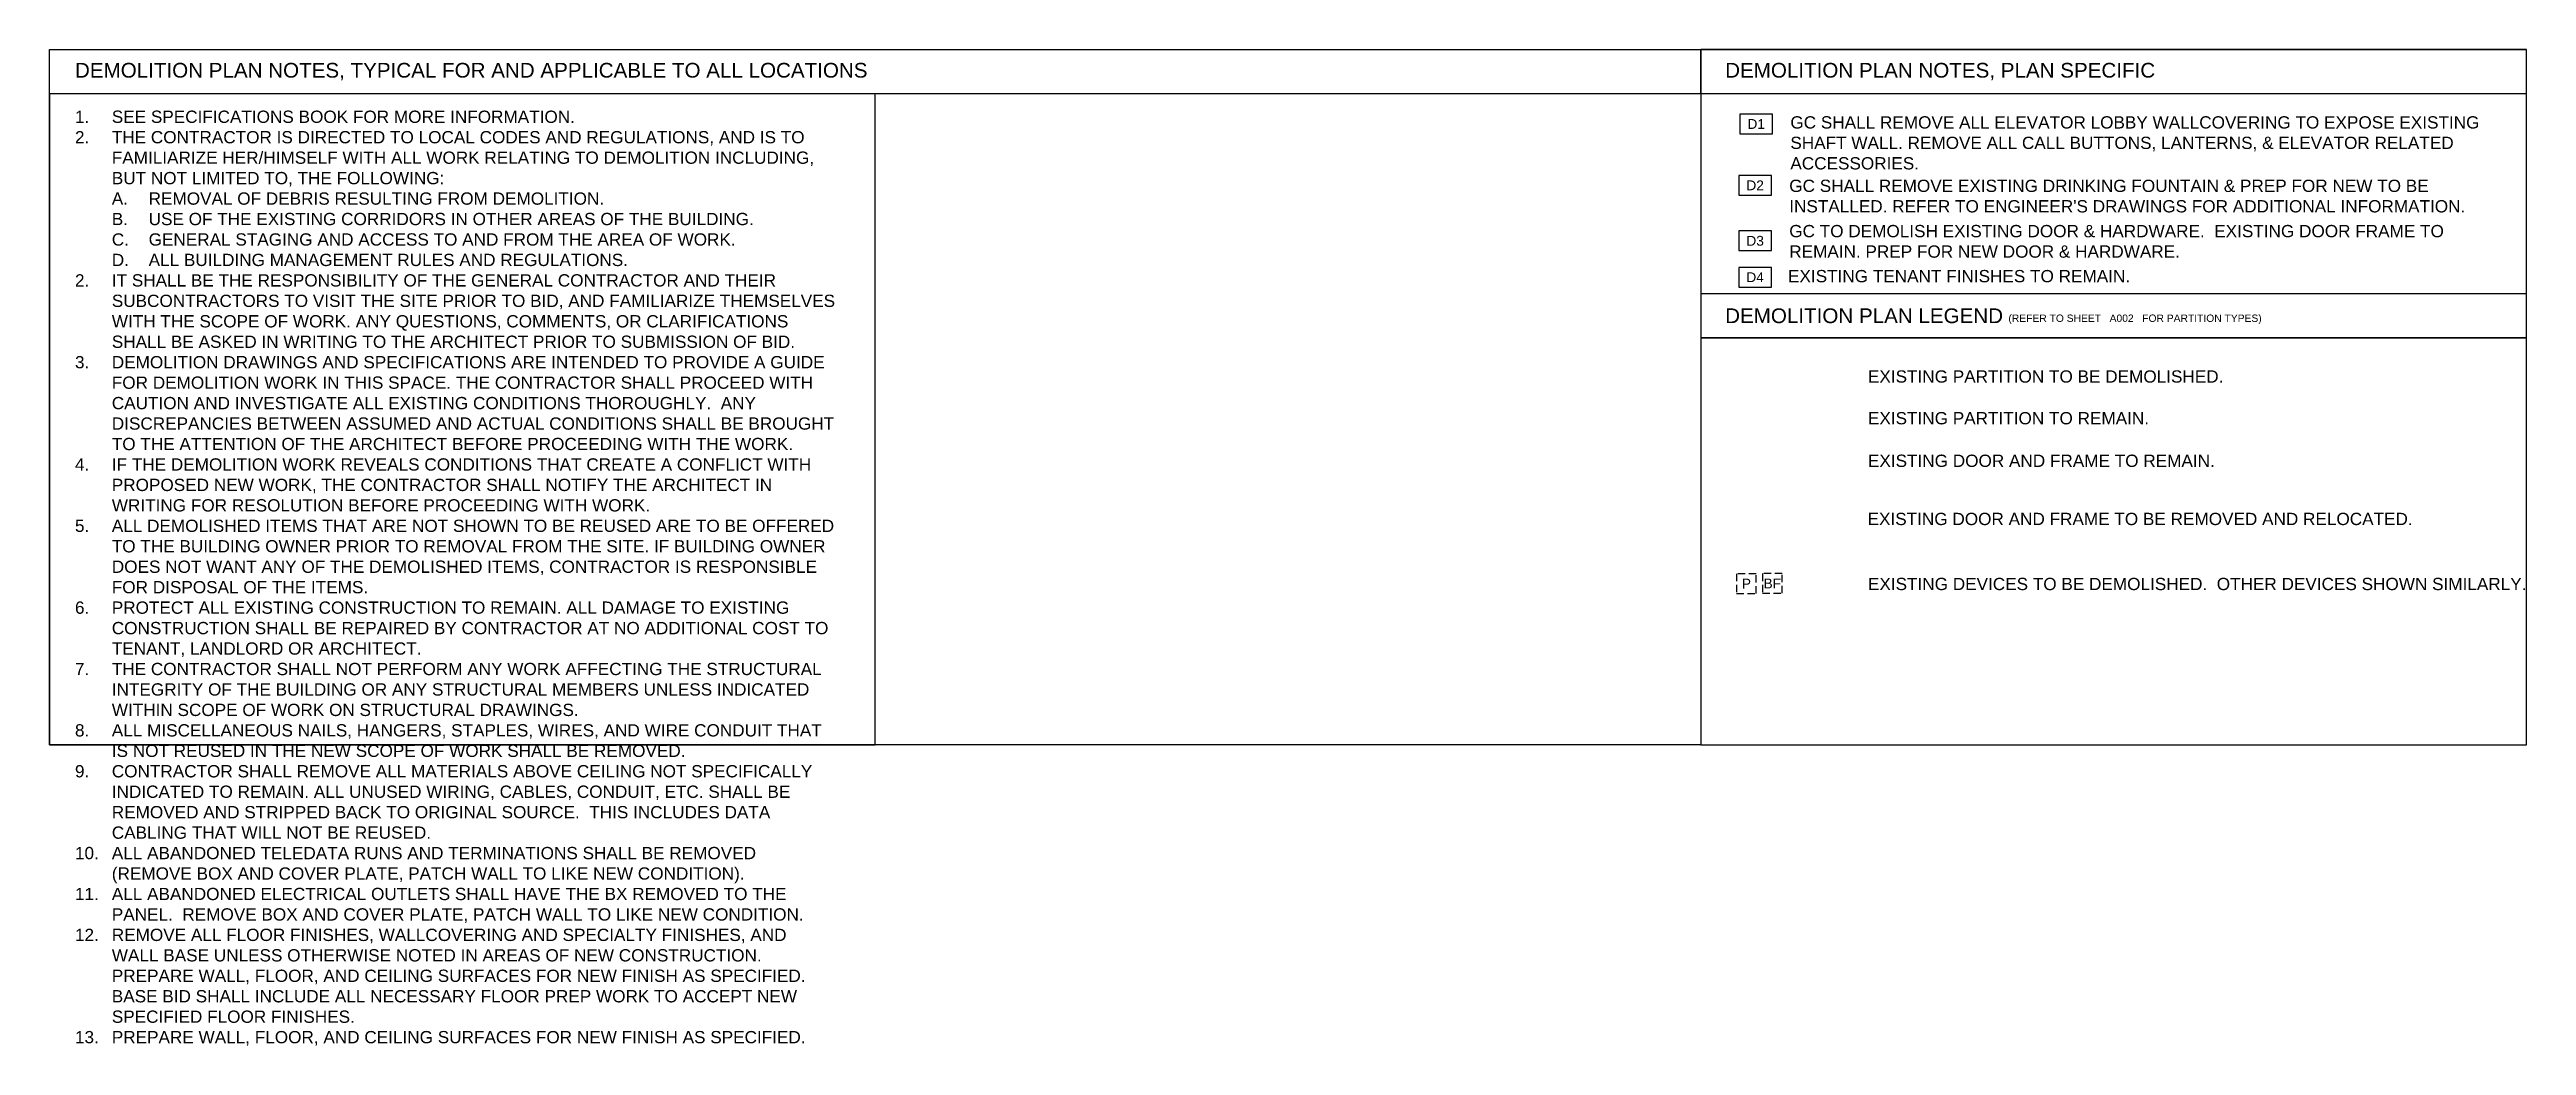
# Model space of a CAD drawing. Header units: inches. Extents: x 497 to 7224, y -2536 to 1098.
# Drawn here: x 5207 to 7224, y 23 to 835 of the extents above.
import ezdxf
from ezdxf.enums import TextEntityAlignment as Align

# ---------------------------------------------------------------- set-up
doc = ezdxf.new("R2010")
doc.units = ezdxf.units.IN
doc.header["$LTSCALE"] = 96
doc.header["$MEASUREMENT"] = 0
doc.linetypes.add('HIDDEN4', pattern=[0.09375, 0.0625, -0.03125])
for name, color, linetype in [('A-Anno-Demo', 7, 'Continuous'), ('A-Anno-Flor', 7, 'Continuous'), ('A-Anno-PwrS', 7, 'Continuous'), ('A-Powr-Demo', 7, 'HIDDEN4'), ('Legend 300$0$A-Anno-PwrS', 7, 'Continuous')]:
    doc.layers.add(name, color=color, linetype=linetype)
doc.styles.add('OTJ_Title1', font='swiss.ttf')
doc.styles.add('OTJ_Title2', font='swissl.ttf')
doc.styles.add('XFINE_0', font='swissl.ttf', dxfattribs={"width": 0.8})
doc.styles.add('XFINE_1-8', font='swissl.ttf', dxfattribs={"height": 10})

# ---------------------------------------------------------------- blocks, each defined once
blk = doc.blocks.new('A$C63DA0F89')
at = {"color": 0, "linetype": 'ByBlock', "lineweight": -2}
blk.add_lwpolyline([(8.8, 0), (24.8, 0), (24.8, 16), (8.8, 16)], close=True, dxfattribs=at)
at = {"color": 0, "linetype": 'ByBlock', "lineweight": -2, "style": 'OTJ_Title1', "flags": 8}
blk.add_attdef('CODE', text='', height=8, dxfattribs=at).set_placement((16.8, 8), align=Align.MIDDLE)
blk = doc.blocks.new('multi-note')
at = {"color": 4}
blk.add_lwpolyline([(-1.67, -1), (1.67, -1), (1.67, 1), (-1.67, 1)], close=True, dxfattribs=at)
at = {"color": 0, "style": 'XFINE_0', "width": 0.8}
blk.add_attdef('MULTI-NOTE', text='', height=1, dxfattribs=at).set_placement((0, 0), align=Align.MIDDLE_CENTER)

msp = doc.modelspace()

# ---------------------------------------------------------------- linework, layer by layer
at = {"layer": 'A-Anno-PwrS', "color": 5}
for points in [[(5206.7, 835), (6551.6, 835), (6551.6, 268.3), (5206.7, 268.3)], [(5206.7, 835), (6551.6, 835), (6551.6, 799), (5206.7, 799)], [(6551.6, 599.9), (7224, 599.9), (7224, 835), (6551.6, 835)], [(5206.7, 268.3), (5879.1, 268.3), (5879.1, 799), (5206.7, 799)], [(6551.6, 268.3), (7224, 268.3), (7224, 599.9), (6551.6, 599.9)]]:
    msp.add_lwpolyline(points, close=True, dxfattribs=at)
msp.add_lwpolyline([(7224, 799), (6551.6, 799), (6551.6, 835), (7224, 835)], dxfattribs=at)
at = {"layer": 'Legend 300$0$A-Anno-PwrS', "color": 5}
msp.add_lwpolyline([(7224, 635.9), (6551.6, 635.9), (6551.6, 599.9), (7224, 599.9)], dxfattribs=at)

# ---------------------------------------------------------------- block references
at = {"layer": 'A-Anno-PwrS'}
ref = msp.add_blockref('multi-note', (6596.7, 774.3), dxfattribs=dict(at, xscale=8, yscale=8, zscale=8))
ref.add_attrib('MULTI-NOTE', 'D1', dxfattribs={"layer": '0', "color": 0, "height": 8, "style": 'XFINE_0'}).set_placement((6596.7, 774.3), align=Align.MIDDLE_CENTER)
ref = msp.add_blockref('multi-note', (6595.8, 724.3), dxfattribs=dict(at, xscale=8, yscale=8, zscale=8))
ref.add_attrib('MULTI-NOTE', 'D2', dxfattribs={"layer": '0', "color": 0, "height": 8, "style": 'XFINE_0'}).set_placement((6595.8, 724.3), align=Align.MIDDLE_CENTER)
ref = msp.add_blockref('multi-note', (6595.8, 679.1), dxfattribs=dict(at, xscale=8, yscale=8, zscale=8))
ref.add_attrib('MULTI-NOTE', 'D3', dxfattribs={"layer": '0', "color": 0, "height": 8, "style": 'XFINE_0'}).set_placement((6595.8, 679.1), align=Align.MIDDLE_CENTER)
ref = msp.add_blockref('multi-note', (6595.8, 649.4), dxfattribs=dict(at, xscale=8, yscale=8, zscale=8))
ref.add_attrib('MULTI-NOTE', 'D4', dxfattribs={"layer": '0', "color": 0, "height": 8, "style": 'XFINE_0'}).set_placement((6595.8, 649.4), align=Align.MIDDLE_CENTER)
at = {"layer": 'A-Powr-Demo'}
for p, values in [((6571.9, 391.7), {'CODE': 'P'}), ((6593, 391.8), {'CODE': 'BF'})]:
    msp.add_blockref('A$C63DA0F89', p, dxfattribs=at).add_auto_attribs(values)

# ---------------------------------------------------------------- texts
note = msp.add_mtext_static_columns([''] * 2, width=619.401, gutter_width=63.1, height=0, dxfattribs=dict(insert=(5227.4, 785.2), char_height=10, attachment_point=1, style='XFINE_1-8'))
for column, words in zip([note] + note.columns.linked_columns, ['\\pi-30,l30,t30;1.^ISEE SPECIFICATIONS BOOK FOR MORE INFORMATION.\\P2.^ITHE CONTRACTOR IS DIRECTED TO LOCAL CODES AND REGULATIONS, AND IS TO FAMILIARIZE HER/HIMSELF WITH ALL WORK RELATING TO DEMOLITION INCLUDING, BUT NOT LIMITED TO, THE FOLLOWING:\\P\\pl60,t60;A.^IREMOVAL OF DEBRIS RESULTING FROM DEMOLITION.\\PB.^IUSE OF THE EXISTING CORRIDORS IN OTHER AREAS OF THE BUILDING.\\PC.^IGENERAL STAGING AND ACCESS TO AND FROM THE AREA OF WORK.\\PD.^IALL BUILDING MANAGEMENT RULES AND REGULATIONS.\\P\\pl30,t30;2.^IIT SHALL BE THE RESPONSIBILITY OF THE GENERAL CONTRACTOR AND THEIR SUBCONTRACTORS TO VISIT THE SITE PRIOR TO BID, AND FAMILIARIZE THEMSELVES WITH THE SCOPE OF WORK. ANY QUESTIONS, COMMENTS, OR CLARIFICATIONS SHALL BE ASKED IN WRITING TO THE ARCHITECT PRIOR TO SUBMISSION OF BID.\\P3.^IDEMOLITION DRAWINGS AND SPECIFICATIONS ARE INTENDED TO PROVIDE A GUIDE FOR DEMOLITION WORK IN THIS SPACE. THE CONTRACTOR SHALL PROCEED WITH CAUTION AND INVESTIGATE ALL EXISTING CONDITIONS THOROUGHLY.  ANY DISCREPANCIES BETWEEN ASSUMED AND ACTUAL CONDITIONS SHALL BE BROUGHT TO THE ATTENTION OF THE ARCHITECT BEFORE PROCEEDING WITH THE WORK.\\P4.^IIF THE DEMOLITION WORK REVEALS CONDITIONS THAT CREATE A CONFLICT WITH PROPOSED NEW WORK, THE CONTRACTOR SHALL NOTIFY THE ARCHITECT IN WRITING FOR RESOLUTION BEFORE PROCEEDING WITH WORK.\\P5.^IALL DEMOLISHED ITEMS THAT ARE NOT SHOWN TO BE REUSED ARE TO BE OFFERED TO THE BUILDING OWNER PRIOR TO REMOVAL FROM THE SITE. IF BUILDING OWNER DOES NOT WANT ANY OF THE DEMOLISHED ITEMS, CONTRACTOR IS RESPONSIBLE FOR DISPOSAL OF THE ITEMS.\\P6.^IPROTECT ALL EXISTING CONSTRUCTION TO REMAIN. ALL DAMAGE TO EXISTING CONSTRUCTION SHALL BE REPAIRED BY CONTRACTOR AT NO ADDITIONAL COST TO TENANT, LANDLORD OR ARCHITECT.\\P', '\\pi-30,l30,t30;7.^ITHE CONTRACTOR SHALL NOT PERFORM ANY WORK AFFECTING THE STRUCTURAL INTEGRITY OF THE BUILDING OR ANY STRUCTURAL MEMBERS UNLESS INDICATED WITHIN SCOPE OF WORK ON STRUCTURAL DRAWINGS. \\P8.^IALL MISCELLANEOUS NAILS, HANGERS, STAPLES, WIRES, AND WIRE CONDUIT THAT IS NOT REUSED IN THE NEW SCOPE OF WORK SHALL BE REMOVED.\\P9.^ICONTRACTOR SHALL REMOVE ALL MATERIALS ABOVE CEILING NOT SPECIFICALLY INDICATED TO REMAIN. ALL UNUSED WIRING, CABLES, CONDUIT, ETC. SHALL BE REMOVED AND STRIPPED BACK TO ORIGINAL SOURCE.  THIS INCLUDES DATA CABLING THAT WILL NOT BE REUSED.\\P10.^IALL ABANDONED TELEDATA RUNS AND TERMINATIONS SHALL BE REMOVED (REMOVE BOX AND COVER PLATE, PATCH WALL TO LIKE NEW CONDITION). \\P11.^IALL ABANDONED ELECTRICAL OUTLETS SHALL HAVE THE BX REMOVED TO THE PANEL.  REMOVE BOX AND COVER PLATE, PATCH WALL TO LIKE NEW CONDITION.\\P12.^IREMOVE ALL FLOOR FINISHES, WALLCOVERING AND SPECIALTY FINISHES, AND WALL BASE UNLESS OTHERWISE NOTED IN AREAS OF NEW CONSTRUCTION. PREPARE WALL, FLOOR, AND CEILING SURFACES FOR NEW FINISH AS SPECIFIED. BASE BID SHALL INCLUDE ALL NECESSARY FLOOR PREP WORK TO ACCEPT NEW SPECIFIED FLOOR FINISHES.\\P13.^IPREPARE WALL, FLOOR, AND CEILING SURFACES FOR NEW FINISH AS SPECIFIED.\\P']):
    column.text = words
at = {"char_height": 10, "attachment_point": 1, "style": 'XFINE_1-8'}
for s, insert, width in [('{\\fArial|b0|i0|c0|p34;GC SHALL REMOVE ALL ELEVATOR LOBBY WALLCOVERING TO EXPOSE EXISTING SHAFT WALL. REMOVE ALL CALL BUTTONS, LANTERNS, & ELEVATOR RELATED ACCESSORIES. }', (6624.5, 780.6), 585.267), ("{\\fArial|b0|i0|c0|p34;GC SHALL REMOVE EXISTING DRINKING FOUNTAIN & PREP FOR NEW TO BE INSTALLED. REFER TO ENGINEER'S DRAWINGS FOR ADDITIONAL INFORMATION.}", (6623.6, 728.9), 600.41), ('{\\fArial|b0|i0|c0|p34;GC TO DEMOLISH EXISTING DOOR & HARDWARE.  EXISTING DOOR FRAME TO REMAIN. PREP FOR NEW DOOR & HARDWARE.}', (6623.6, 692), 580.166), ('{\\fArial|b0|i0|c0|p34;EXISTING TENANT FINISHES TO REMAIN. }', (6622.6, 655.3), 1301.938)]:
    msp.add_mtext(s, dxfattribs=dict(at, insert=insert, width=width))
at = {"layer": 'A-Anno-Demo', "char_height": 10, "width": 526.46, "attachment_point": 1, "style": 'XFINE_1-8'}
for s, insert in [('EXISTING DOOR AND FRAME TO REMAIN.', (6687.7, 504.8)), ('EXISTING DOOR AND FRAME TO BE REMOVED AND RELOCATED.', (6687.4, 457.4)), ('EXISTING DEVICES TO BE DEMOLISHED.  OTHER DEVICES SHOWN SIMILARLY. ', (6687.7, 404.4))]:
    msp.add_mtext(s, dxfattribs=dict(at, insert=insert))
at = {"layer": 'A-Anno-Flor', "style": 'OTJ_Title2'}
msp.add_text('(REFER TO SHEET   A002   FOR PARTITION TYPES)', height=6, dxfattribs=at).set_placement((6802.1, 613))
at = {"layer": 'A-Anno-Flor', "attachment_point": 1}
for s, insert, char_height, width, style in [('DEMOLITION PLAN NOTES, TYPICAL FOR AND APPLICABLE TO ALL LOCATIONS', (5227.4, 824.1), 12, 836.833, 'OTJ_Title1'), ('DEMOLITION PLAN LEGEND', (6571.4, 624), 12, 240.458, 'OTJ_Title1'), ('EXISTING PARTITION TO BE DEMOLISHED.', (6687.7, 573.5), 10, 540.348, 'XFINE_1-8'), ('EXISTING PARTITION TO REMAIN.', (6687.7, 539.5), 10, 540.348, 'XFINE_1-8')]:
    msp.add_mtext(s, dxfattribs=dict(at, insert=insert, char_height=char_height, width=width, style=style))
at = {"layer": 'A-Anno-PwrS', "insert": (6571.4, 824.1), "char_height": 12, "width": 397.349, "attachment_point": 1, "style": 'OTJ_Title1'}
msp.add_mtext('DEMOLITION PLAN NOTES, PLAN SPECIFIC', dxfattribs=at)

doc.saveas('drawing.dxf')
